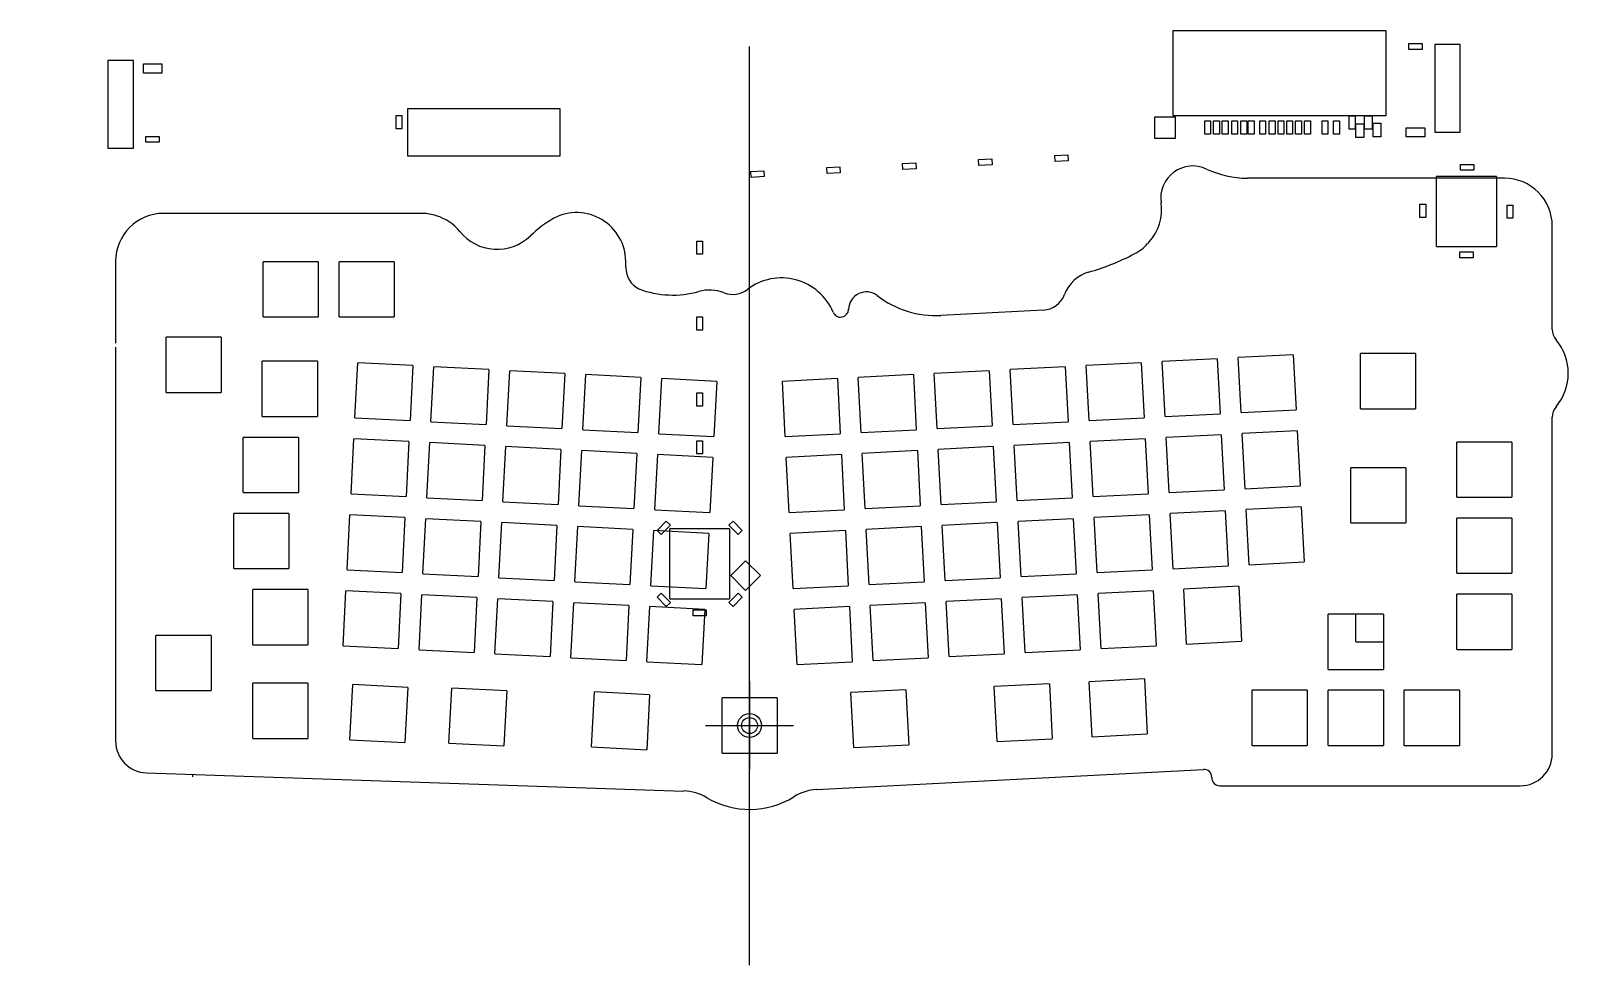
# Model space of a CAD drawing. Header units: millimetres. Extents: x -180 to 205, y -360 to 140.
# Drawn here: x -180 to 205, y -360 to -126.1 of the extents above; entities that cross this region are included whole.
import ezdxf

# ---------------------------------------------------------------- set-up
doc = ezdxf.new("R2010")
doc.units = ezdxf.units.MM
for name, color, linetype, lineweight, true_color in [('bordo2', 176, 'Continuous', 25, 0x000080), ('livello 3', 30, 'Continuous', 25, 0xff7f00), ('livello 4', 136, 'Continuous', 25, 0x008080), ('livello 5', 30, 'Continuous', 25, 0xff7f00)]:
    doc.layers.add(name, color=color, linetype=linetype, lineweight=lineweight, true_color=true_color)

msp = doc.modelspace()

# ---------------------------------------------------------------- linework, layer by layer
at = {"layer": 'bordo2'}
for p, q in [((0, -360), (0, -130)), ((-180, -185), (-180, -185)), ((-158.75, -205.32), (-158.75, -303.87)), ((201, -307.09), (201, -222.78)), ((16.79, -316.05), (113.65, -310.97)), ((-151.02, -311.86), (-16.44, -316.39)), ((-139.53, -312.25), (-139.53, -312.82)), ((115.75, -312.97), (115.75, -313.09)), ((117.75, -315.09), (193, -315.09))]:
    msp.add_line(p, q, dxfattribs=at)
at = {"layer": 'bordo2', "flags": 128}
for points in [[(189, -163), (124.67, -163)], [(-82.21, -171.81), (-146.75, -171.81)], [(201, -196), (201, -175)], [(-158.75, -183.81), (-158.75, -204.32)], [(-31, -185.35), (-31, -183.81)], [(73.57, -196.02), (47.91, -197.36)], [(201, -200.87), (201, -196)], [(0, -289), (0, -311)], [(0, -289), (0, -311)], [(-11, -300), (11, -300)], [(-11, -300), (11, -300)], [(-3, -300), (3, -300)], [(0, -297), (0, -303)], [(0, -300), (0, -308.75)]]:
    msp.add_lwpolyline(points, dxfattribs=at)
at = {"layer": 'bordo2'}
for radius in [3, 3, 2]:
    msp.add_circle((0, -300), radius, dxfattribs=at)
for centre, radius, start, end in [((111, -168), 8.06, 64.7547, 188.3637), ((124.67, -139), 24, 244.7547, 270), ((189, -175), 12, 0, 90), ((91.15, -170.92), 12, 318.0497, 8.3637), ((-146.75, -183.81), 12, 90, 180), ((-82.21, -183.81), 12, 74.0166, 90), ((-91.55, -216.43), 45.93, 73.4319, 74.0166), ((-81.88, -183.91), 12, 39.0048, 73.4319), ((-32.43, -201.13), 32.65, 120.4956, 133.4706), ((-43.33, -183.95), 12.33, 0.6348, 117.3773), ((-63.23, -168.8), 12, 219.0048, 313.9926), ((90.79, -171.32), 12, 297.5343, 317.8245), ((-10, -80), 148.01, 317.8245, 318.0497), ((67.81, -127.23), 61.71, 286.0725, 297.5343), ((-25, -185.35), 6, 179.9998, 243.3375), ((8, -202), 14.04, 22.8214, 127.4527), ((87.42, -195.29), 9.11, 106.0725, 159.607), ((-19.19, -167.95), 24.31, 249.5156, 285.4954), ((-10, -201), 10, 68.684, 105.6161), ((-4.18, -186.09), 6, 248.684, 307.4527), ((29.25, -195.93), 4.47, 52.3258, 178.6862), ((46.65, -173.39), 24, 232.3258, 273), ((73.25, -190.02), 6, 273, 339.607), ((22.78, -195.78), 2, 202.8214, 358.6862), ((205, -200.87), 4, 180, 220.1192), ((192, -211.82), 13, 319.8808, 40.1192), ((205, -222.78), 4, 139.8808, 180), ((-150.75, -303.87), 8, 180, 268.0745), ((193, -307.09), 8, 270, 0), ((113.75, -312.97), 2, 0, 93), ((117.75, -313.09), 2, 180, 270), ((-16.84, -328.38), 12, 59.3142, 88.0745), ((0, -300), 21, 239.3142, 301.8544), ((17.42, -328.03), 12, 93, 121.8544)]:
    msp.add_arc(centre, radius, start, end, dxfattribs=at)
at = {"layer": 'livello 3', "color": 6, "true_color": 0xff26e2, "flags": 128}
for points in [[(159.4, -126.1), (106, -126.1)], [(106, -126.1), (106, -147.3)], [(159.4, -147.3), (159.4, -126.1)], [(165.1, -130.76), (165.1, -129.3)], [(165.1, -129.3), (168.4, -129.3)], [(168.4, -130.76), (165.1, -130.76)], [(168.4, -129.3), (168.4, -130.76)], [(171.55, -129.55), (171.55, -151.51)], [(177.95, -129.55), (171.55, -129.55)], [(177.95, -151.51), (177.95, -129.55)], [(-154.3, -133.55), (-160.7, -133.55)], [(-160.7, -133.55), (-160.7, -155.51)], [(-154.3, -155.51), (-154.3, -133.55)], [(-151.8, -134.38), (-147.2, -134.38)], [(-151.8, -136.68), (-151.8, -134.38)], [(-147.2, -134.38), (-147.2, -136.68)], [(-147.2, -136.68), (-151.8, -136.68)], [(-88.53, -150.63), (-88.53, -147.33)], [(-88.53, -147.33), (-87.07, -147.33)], [(-87.07, -147.33), (-87.07, -150.63)], [(101.38, -147.76), (101.38, -153)], [(106.62, -147.76), (101.38, -147.76)], [(106, -147.3), (159.4, -147.3)], [(106.62, -153), (106.62, -147.76)], [(113.97, -151.96), (113.97, -148.66)], [(113.97, -148.66), (115.43, -148.66)], [(115.43, -148.66), (115.43, -151.96)], [(116.17, -151.96), (116.17, -148.66)], [(116.17, -148.66), (117.63, -148.66)], [(117.63, -148.66), (117.63, -151.96)], [(118.37, -151.96), (118.37, -148.66)], [(118.37, -148.66), (119.83, -148.66)], [(119.83, -148.66), (119.83, -151.96)], [(120.73, -151.96), (120.73, -148.66)], [(120.73, -148.66), (122.19, -148.66)], [(122.19, -148.66), (122.19, -151.96)], [(123.03, -151.96), (123.03, -148.66)], [(123.03, -148.66), (124.49, -148.66)], [(124.49, -148.66), (124.49, -151.96)], [(124.87, -151.96), (124.87, -148.66)], [(124.87, -148.66), (126.33, -148.66)], [(126.33, -148.66), (126.33, -151.96)], [(127.73, -151.96), (127.73, -148.66)], [(127.73, -148.66), (129.19, -148.66)], [(129.19, -148.66), (129.19, -151.96)], [(130.13, -151.96), (130.13, -148.66)], [(130.13, -148.66), (131.59, -148.66)], [(131.59, -148.66), (131.59, -151.96)], [(132.33, -151.96), (132.33, -148.66)], [(132.33, -148.66), (133.79, -148.66)], [(133.79, -148.66), (133.79, -151.96)], [(134.53, -151.96), (134.53, -148.66)], [(134.53, -148.66), (135.99, -148.66)], [(135.99, -148.66), (135.99, -151.96)], [(136.73, -151.96), (136.73, -148.66)], [(136.73, -148.66), (138.19, -148.66)], [(138.19, -148.66), (138.19, -151.96)], [(138.98, -151.96), (138.98, -148.66)], [(138.98, -148.66), (140.44, -148.66)], [(140.44, -148.66), (140.44, -151.96)], [(143.37, -151.96), (143.37, -148.66)], [(143.37, -148.66), (144.83, -148.66)], [(144.83, -148.66), (144.83, -151.96)], [(146.23, -151.96), (146.23, -148.66)], [(146.23, -148.66), (147.69, -148.66)], [(147.69, -148.66), (147.69, -151.96)], [(150.17, -150.73), (150.17, -147.43)], [(150.17, -147.43), (151.63, -147.43)], [(151.63, -147.43), (151.63, -150.73)], [(151.82, -152.78), (151.82, -149.38)], [(151.82, -149.38), (153.78, -149.38)], [(153.78, -149.38), (153.78, -152.78)], [(153.97, -147.36), (155.93, -147.36)], [(153.97, -150.76), (153.97, -147.36)], [(155.93, -147.36), (155.93, -150.76)], [(156.12, -152.63), (156.12, -149.23)], [(156.12, -149.23), (158.08, -149.23)], [(158.08, -149.23), (158.08, -152.63)], [(-151.15, -152.55), (-147.85, -152.55)], [(-151.15, -154.01), (-151.15, -152.55)], [(-147.85, -152.55), (-147.85, -154.01)], [(-87.07, -150.63), (-88.53, -150.63)], [(101.38, -153), (106.62, -153)], [(115.43, -151.96), (113.97, -151.96)], [(117.63, -151.96), (116.17, -151.96)], [(119.83, -151.96), (118.37, -151.96)], [(122.19, -151.96), (120.73, -151.96)], [(124.49, -151.96), (123.03, -151.96)], [(126.33, -151.96), (124.87, -151.96)], [(129.19, -151.96), (127.73, -151.96)], [(131.59, -151.96), (130.13, -151.96)], [(133.79, -151.96), (132.33, -151.96)], [(135.99, -151.96), (134.53, -151.96)], [(138.19, -151.96), (136.73, -151.96)], [(140.44, -151.96), (138.98, -151.96)], [(144.83, -151.96), (143.37, -151.96)], [(147.69, -151.96), (146.23, -151.96)], [(151.63, -150.73), (150.17, -150.73)], [(153.78, -152.78), (151.82, -152.78)], [(155.93, -150.76), (153.97, -150.76)], [(158.08, -152.63), (156.12, -152.63)], [(164.45, -152.68), (164.45, -150.38)], [(164.45, -150.38), (169.05, -150.38)], [(169.05, -152.68), (164.45, -152.68)], [(169.05, -150.38), (169.05, -152.68)], [(171.55, -151.51), (177.95, -151.51)], [(-160.7, -155.51), (-154.3, -155.51)], [(-147.85, -154.01), (-151.15, -154.01)], [(76.41, -157.34), (79.71, -157.17)], [(76.49, -158.8), (76.41, -157.34)], [(79.71, -157.17), (79.79, -158.62)], [(0.31, -161.34), (3.61, -161.17)], [(0.39, -162.8), (0.31, -161.34)], [(3.61, -161.17), (3.69, -162.62)], [(19.31, -160.34), (22.61, -160.17)], [(19.39, -161.8), (19.31, -160.34)], [(22.69, -161.62), (19.39, -161.8)], [(22.61, -160.17), (22.69, -161.62)], [(38.31, -159.34), (41.61, -159.17)], [(38.39, -160.8), (38.31, -159.34)], [(41.69, -160.62), (38.39, -160.8)], [(41.61, -159.17), (41.69, -160.62)], [(57.36, -158.34), (60.66, -158.17)], [(57.44, -159.8), (57.36, -158.34)], [(60.74, -159.62), (57.44, -159.8)], [(60.66, -158.17), (60.74, -159.62)], [(79.79, -158.62), (76.49, -158.8)], [(178.05, -161.01), (178.05, -159.55)], [(178.05, -159.55), (181.35, -159.55)], [(181.35, -161.01), (178.05, -161.01)], [(181.35, -159.55), (181.35, -161.01)], [(3.69, -162.62), (0.39, -162.8)], [(172, -180.1), (172, -162.6)], [(187, -162.6), (172, -162.6)], [(187, -162.6), (187, -180.1)], [(167.87, -172.83), (167.87, -169.53)], [(167.87, -169.53), (169.33, -169.53)], [(169.33, -172.83), (167.87, -172.83)], [(169.33, -169.53), (169.33, -172.83)], [(189.67, -173.03), (189.67, -169.73)], [(189.67, -169.73), (191.13, -169.73)], [(191.13, -173.03), (189.67, -173.03)], [(191.13, -169.73), (191.13, -173.03)], [(-13.23, -182.03), (-13.23, -178.73)], [(-13.23, -178.73), (-11.77, -178.73)], [(-11.77, -178.73), (-11.77, -182.03)], [(172, -180.1), (187, -180.1)], [(-11.77, -182.03), (-13.23, -182.03)], [(177.85, -182.91), (177.85, -181.45)], [(177.85, -181.45), (181.15, -181.45)], [(181.15, -182.91), (177.85, -182.91)], [(181.15, -181.45), (181.15, -182.91)], [(-13.23, -201.03), (-13.23, -197.73)], [(-13.23, -197.73), (-11.77, -197.73)], [(-11.77, -197.73), (-11.77, -201.03)], [(-11.77, -201.03), (-13.23, -201.03)], [(-13.23, -220.03), (-13.23, -216.73)], [(-13.23, -216.73), (-11.77, -216.73)], [(-11.77, -216.73), (-11.77, -220.03)], [(-11.77, -220.03), (-13.23, -220.03)], [(-13.23, -232.03), (-13.23, -228.73)], [(-13.23, -228.73), (-11.77, -228.73)], [(-11.77, -228.73), (-11.77, -232.03)], [(-11.77, -232.03), (-13.23, -232.03)], [(-23.18, -251.18), (-20.85, -248.85)], [(-19.82, -249.88), (-22.15, -252.21)], [(-20.85, -248.85), (-19.82, -249.88)], [(-5.18, -249.88), (-4.15, -248.85)], [(-2.85, -252.21), (-5.18, -249.88)], [(-4.15, -248.85), (-1.82, -251.18)], [(-22.15, -252.21), (-23.18, -251.18)], [(-20, -268.28), (-20, -250.78)], [(-5, -250.78), (-20, -250.78)], [(-5, -250.78), (-5, -268.28)], [(-1.82, -251.18), (-2.85, -252.21)], [(-1, -258.78), (-4.71, -262.48)], [(2.71, -262.48), (-1, -258.78)], [(-4.71, -262.48), (-1, -266.19)], [(-1, -266.19), (2.71, -262.48)], [(-23.18, -267.88), (-22.15, -266.85)], [(-20.85, -270.21), (-23.18, -267.88)], [(-22.15, -266.85), (-19.82, -269.18)], [(-19.82, -269.18), (-20.85, -270.21)], [(-20, -268.28), (-5, -268.28)], [(-5.18, -269.18), (-2.85, -266.85)], [(-4.15, -270.21), (-5.18, -269.18)], [(-1.82, -267.88), (-4.15, -270.21)], [(-2.85, -266.85), (-1.82, -267.88)], [(-14.15, -272.51), (-14.15, -271.05)], [(-14.15, -271.05), (-10.85, -271.05)], [(-10.85, -272.51), (-14.15, -272.51)], [(-10.85, -271.05), (-10.85, -272.51)]]:
    msp.add_lwpolyline(points, dxfattribs=at)
at = {"layer": 'livello 3', "color": 9, "true_color": 0xb4dbd2, "flags": 128}
for points in [[(-85.54, -145.53), (-47.54, -145.53)], [(-85.54, -157.53), (-85.54, -145.53)], [(-47.54, -145.53), (-47.54, -157.53)], [(-47.54, -157.53), (-85.54, -157.53)]]:
    msp.add_lwpolyline(points, dxfattribs=at)
at = {"layer": 'livello 4', "color": 53, "true_color": 0xd8c852, "flags": 128}
for points in [[(136.13, -207.19), (122.35, -207.91)], [(136.13, -207.19), (136.85, -220.97)], [(152.95, -220.72), (152.95, -206.92)], [(166.75, -206.92), (152.95, -206.92)], [(166.75, -206.92), (166.75, -220.72)], [(60.03, -211.18), (46.25, -211.9)], [(60.03, -211.18), (60.76, -224.96)], [(79.06, -210.18), (65.28, -210.9)], [(66, -224.68), (65.28, -210.9)], [(79.06, -210.18), (79.78, -223.96)], [(98.08, -209.18), (84.3, -209.91)], [(85.02, -223.69), (84.3, -209.91)], [(98.08, -209.18), (98.81, -222.96)], [(117.11, -208.19), (103.33, -208.91)], [(104.05, -222.69), (103.33, -208.91)], [(117.11, -208.19), (117.83, -221.97)], [(123.07, -221.69), (122.35, -207.91)], [(21.99, -213.17), (8.21, -213.89)], [(8.93, -227.67), (8.21, -213.89)], [(21.99, -213.17), (22.71, -226.95)], [(41.01, -212.17), (27.23, -212.9)], [(27.95, -226.68), (27.23, -212.9)], [(41.01, -212.17), (41.73, -225.96)], [(46.98, -225.68), (46.25, -211.9)], [(85.02, -223.69), (98.81, -222.96)], [(104.05, -222.69), (117.83, -221.97)], [(123.07, -221.69), (136.85, -220.97)], [(152.95, -220.72), (166.75, -220.72)], [(8.93, -227.67), (22.71, -226.95)], [(27.95, -226.68), (41.73, -225.96)], [(46.98, -225.68), (60.76, -224.96)], [(66, -224.68), (79.78, -223.96)], [(137.13, -226.21), (123.35, -226.94)], [(124.07, -240.72), (123.35, -226.94)], [(137.13, -226.21), (137.85, -239.99)], [(61.03, -230.2), (47.25, -230.92)], [(47.97, -244.7), (47.25, -230.92)], [(61.03, -230.2), (61.75, -243.98)], [(80.06, -229.2), (66.27, -229.93)], [(67, -243.71), (66.27, -229.93)], [(80.06, -229.2), (80.78, -242.98)], [(99.08, -228.21), (85.3, -228.93)], [(86.02, -242.71), (85.3, -228.93)], [(99.08, -228.21), (99.8, -241.99)], [(118.1, -227.21), (104.32, -227.93)], [(105.05, -241.71), (104.32, -227.93)], [(118.1, -227.21), (118.83, -240.99)], [(177.1, -242.85), (177.1, -229.05)], [(190.9, -229.05), (177.1, -229.05)], [(190.9, -229.05), (190.9, -242.85)], [(22.98, -232.19), (9.2, -232.92)], [(9.93, -246.7), (9.2, -232.92)], [(22.98, -232.19), (23.71, -245.98)], [(42.01, -231.2), (28.23, -231.92)], [(28.95, -245.7), (28.23, -231.92)], [(42.01, -231.2), (42.73, -244.98)], [(150.57, -249.29), (150.57, -235.49)], [(164.37, -235.49), (150.57, -235.49)], [(164.37, -235.49), (164.37, -249.29)], [(86.02, -242.71), (99.8, -241.99)], [(105.05, -241.71), (118.83, -240.99)], [(124.07, -240.72), (137.85, -239.99)], [(9.93, -246.7), (23.71, -245.98)], [(28.95, -245.7), (42.73, -244.98)], [(47.97, -244.7), (61.75, -243.98)], [(67, -243.71), (80.78, -242.98)], [(119.1, -246.23), (105.32, -246.96)], [(119.1, -246.23), (119.82, -260.01)], [(138.13, -245.24), (124.34, -245.96)], [(125.07, -259.74), (124.34, -245.96)], [(138.13, -245.24), (138.85, -259.02)], [(177.1, -242.85), (190.9, -242.85)], [(43, -250.22), (29.22, -250.94)], [(43, -250.22), (43.73, -264)], [(62.03, -249.22), (48.25, -249.95)], [(48.97, -263.73), (48.25, -249.95)], [(62.03, -249.22), (62.75, -263.01)], [(81.05, -248.23), (67.27, -248.95)], [(67.99, -262.73), (67.27, -248.95)], [(81.05, -248.23), (81.78, -262.01)], [(100.08, -247.23), (86.3, -247.95)], [(87.02, -261.73), (86.3, -247.95)], [(100.08, -247.23), (100.8, -261.01)], [(106.04, -260.74), (105.32, -246.96)], [(150.57, -249.29), (164.37, -249.29)], [(177.1, -261.9), (177.1, -248.1)], [(190.9, -248.1), (177.1, -248.1)], [(190.9, -248.1), (190.9, -261.9)], [(23.98, -251.22), (10.2, -251.94)], [(10.92, -265.72), (10.2, -251.94)], [(23.98, -251.22), (24.7, -265)], [(29.95, -264.73), (29.22, -250.94)], [(87.02, -261.73), (100.8, -261.01)], [(106.04, -260.74), (119.82, -260.01)], [(125.07, -259.74), (138.85, -259.02)], [(10.92, -265.72), (24.7, -265)], [(29.95, -264.73), (43.73, -264)], [(48.97, -263.73), (62.75, -263.01)], [(67.99, -262.73), (81.78, -262.01)], [(122.48, -265.13), (108.7, -265.86)], [(122.48, -265.13), (123.2, -278.91)], [(177.1, -261.9), (190.9, -261.9)], [(44, -269.25), (30.22, -269.97)], [(44, -269.25), (44.72, -283.03)], [(63.03, -268.25), (49.25, -268.97)], [(49.97, -282.75), (49.25, -268.97)], [(63.03, -268.25), (63.75, -282.03)], [(82.05, -267.25), (68.27, -267.97)], [(68.99, -281.75), (68.27, -267.97)], [(82.05, -267.25), (82.77, -281.03)], [(101.07, -266.25), (87.29, -266.98)], [(88.01, -280.76), (87.29, -266.98)], [(101.07, -266.25), (101.8, -280.04)], [(109.42, -279.64), (108.7, -265.86)], [(177.1, -280.95), (177.1, -267.15)], [(190.9, -267.15), (177.1, -267.15)], [(190.9, -267.15), (190.9, -280.95)], [(24.98, -270.24), (11.2, -270.96)], [(11.92, -284.75), (11.2, -270.96)], [(24.98, -270.24), (25.7, -284.02)], [(30.94, -283.75), (30.22, -269.97)], [(144.9, -285.94), (144.9, -272.14)], [(158.7, -272.14), (144.9, -272.14)], [(158.7, -272.14), (158.7, -285.94)], [(68.99, -281.75), (82.77, -281.03)], [(88.01, -280.76), (101.8, -280.04)], [(109.42, -279.64), (123.2, -278.91)], [(177.1, -280.95), (190.9, -280.95)], [(11.92, -284.75), (25.7, -284.02)], [(30.94, -283.75), (44.72, -283.03)], [(49.97, -282.75), (63.75, -282.03)], [(98.85, -288.31), (85.06, -289.03)], [(98.85, -288.31), (99.57, -302.09)], [(144.9, -285.94), (158.7, -285.94)], [(39.13, -291.03), (25.35, -291.75)], [(26.07, -305.53), (25.35, -291.75)], [(39.13, -291.03), (39.85, -304.81)], [(75.06, -289.53), (61.28, -290.25)], [(62.01, -304.03), (61.28, -290.25)], [(75.06, -289.53), (75.79, -303.31)], [(85.79, -302.81), (85.06, -289.03)], [(125.85, -304.99), (125.85, -291.19)], [(139.65, -291.19), (125.85, -291.19)], [(139.65, -291.19), (139.65, -304.99)], [(144.9, -304.99), (144.9, -291.19)], [(158.7, -291.19), (144.9, -291.19)], [(158.7, -291.19), (158.7, -304.99)], [(163.95, -304.99), (163.95, -291.19)], [(177.75, -291.19), (163.95, -291.19)], [(177.75, -291.19), (177.75, -304.99)], [(-6.9, -306.9), (-6.9, -293.1)], [(6.9, -293.1), (-6.9, -293.1)], [(6.9, -293.1), (6.9, -306.9)], [(62.01, -304.03), (75.79, -303.31)], [(85.79, -302.81), (99.57, -302.09)], [(-6.9, -306.9), (6.9, -306.9)], [(26.07, -305.53), (39.85, -304.81)], [(125.85, -304.99), (139.65, -304.99)], [(144.9, -304.99), (158.7, -304.99)], [(163.95, -304.99), (177.75, -304.99)]]:
    msp.add_lwpolyline(points, dxfattribs=at)
at = {"layer": 'livello 4', "flags": 128}
for points in [[(151.8, -279.04), (151.8, -272.14)], [(151.8, -279.04), (158.7, -279.04)], [(0, -300), (0, -293.1)], [(0, -299.2), (0, -298.64)], [(0, -300), (6.9, -300)]]:
    msp.add_lwpolyline(points, dxfattribs=at)
at = {"layer": 'livello 5', "flags": 128}
for points in [[(-121.82, -197.71), (-121.82, -183.91)], [(-108.02, -183.91), (-121.82, -183.91)], [(-108.02, -183.91), (-108.02, -197.71)], [(-102.77, -197.71), (-102.77, -183.91)], [(-88.97, -183.91), (-102.77, -183.91)], [(-88.97, -183.91), (-88.97, -197.71)], [(-121.82, -197.71), (-108.02, -197.71)], [(-102.77, -197.71), (-88.97, -197.71)], [(-146.08, -216.62), (-146.08, -202.82)], [(-132.28, -202.82), (-146.08, -202.82)], [(-132.28, -202.82), (-132.28, -216.62)], [(-122.03, -222.62), (-122.03, -208.82)], [(-108.23, -208.82), (-122.03, -208.82)], [(-108.23, -208.82), (-108.23, -222.62)], [(-98.81, -222.96), (-98.08, -209.18)], [(-84.3, -209.91), (-98.08, -209.18)], [(-84.3, -209.91), (-85.02, -223.69)], [(-79.78, -223.96), (-79.06, -210.18)], [(-65.28, -210.9), (-79.06, -210.18)], [(-65.28, -210.9), (-66, -224.68)], [(-60.76, -224.96), (-60.04, -211.18)], [(-46.25, -211.9), (-60.04, -211.18)], [(-46.25, -211.9), (-46.98, -225.68)], [(-41.73, -225.96), (-41.01, -212.17)], [(-27.23, -212.9), (-41.01, -212.17)], [(-27.23, -212.9), (-27.95, -226.68)], [(-22.71, -226.95), (-21.99, -213.17)], [(-8.21, -213.89), (-21.99, -213.17)], [(-8.21, -213.89), (-8.93, -227.67)], [(-146.08, -216.62), (-132.28, -216.62)], [(-122.03, -222.62), (-108.23, -222.62)], [(-98.81, -222.96), (-85.02, -223.69)], [(-79.78, -223.96), (-66, -224.68)], [(-60.76, -224.96), (-46.98, -225.68)], [(-41.73, -225.96), (-27.95, -226.68)], [(-22.71, -226.95), (-8.93, -227.67)], [(-126.79, -241.67), (-126.79, -227.87)], [(-112.99, -227.87), (-126.79, -227.87)], [(-112.99, -227.87), (-112.99, -241.67)], [(-99.8, -241.99), (-99.08, -228.21)], [(-85.3, -228.93), (-99.08, -228.21)], [(-85.3, -228.93), (-86.02, -242.71)], [(-80.78, -242.98), (-80.06, -229.2)], [(-66.28, -229.93), (-80.06, -229.2)], [(-66.28, -229.93), (-67, -243.71)], [(-61.76, -243.98), (-61.03, -230.2)], [(-47.25, -230.92), (-61.03, -230.2)], [(-47.25, -230.92), (-47.97, -244.7)], [(-42.73, -244.98), (-42.01, -231.2)], [(-28.23, -231.92), (-42.01, -231.2)], [(-28.23, -231.92), (-28.95, -245.7)], [(-23.71, -245.98), (-22.99, -232.19)], [(-9.2, -232.92), (-22.99, -232.19)], [(-9.2, -232.92), (-9.93, -246.7)], [(-126.79, -241.67), (-112.99, -241.67)], [(-99.8, -241.99), (-86.02, -242.71)], [(-80.78, -242.98), (-67, -243.71)], [(-61.76, -243.98), (-47.97, -244.7)], [(-42.73, -244.98), (-28.95, -245.7)], [(-23.71, -245.98), (-9.93, -246.7)], [(-129.18, -260.72), (-129.18, -246.92)], [(-115.38, -246.92), (-129.18, -246.92)], [(-115.38, -246.92), (-115.38, -260.72)], [(-100.8, -261.01), (-100.08, -247.23)], [(-86.3, -247.95), (-100.08, -247.23)], [(-86.3, -247.95), (-87.02, -261.73)], [(-81.78, -262.01), (-81.05, -248.23)], [(-67.27, -248.95), (-81.05, -248.23)], [(-67.27, -248.95), (-67.99, -262.73)], [(-62.75, -263.01), (-62.03, -249.22)], [(-48.25, -249.95), (-62.03, -249.22)], [(-48.25, -249.95), (-48.97, -263.73)], [(-43.73, -264), (-43.01, -250.22)], [(-29.22, -250.94), (-43.01, -250.22)], [(-29.22, -250.94), (-29.95, -264.73)], [(-24.7, -265), (-23.98, -251.22)], [(-10.2, -251.94), (-23.98, -251.22)], [(-10.2, -251.94), (-10.92, -265.72)], [(-129.18, -260.72), (-115.38, -260.72)], [(-100.8, -261.01), (-87.02, -261.73)], [(-81.78, -262.01), (-67.99, -262.73)], [(-62.75, -263.01), (-48.97, -263.73)], [(-43.73, -264), (-29.95, -264.73)], [(-24.7, -265), (-10.92, -265.72)], [(-124.41, -279.77), (-124.41, -265.97)], [(-110.61, -265.97), (-124.41, -265.97)], [(-110.61, -265.97), (-110.61, -279.77)], [(-101.8, -280.04), (-101.07, -266.25)], [(-87.29, -266.98), (-101.07, -266.25)], [(-87.29, -266.98), (-88.02, -280.76)], [(-82.77, -281.03), (-82.05, -267.25)], [(-68.27, -267.97), (-82.05, -267.25)], [(-68.27, -267.97), (-68.99, -281.75)], [(-63.75, -282.03), (-63.03, -268.25)], [(-49.25, -268.97), (-63.03, -268.25)], [(-49.25, -268.97), (-49.97, -282.75)], [(-44.73, -283.03), (-44, -269.25)], [(-30.22, -269.97), (-44, -269.25)], [(-30.22, -269.97), (-30.94, -283.75)], [(-25.7, -284.02), (-24.98, -270.24)], [(-11.2, -270.96), (-24.98, -270.24)], [(-11.2, -270.96), (-11.92, -284.75)], [(-148.65, -291.25), (-148.65, -277.45)], [(-134.85, -277.45), (-148.65, -277.45)], [(-134.85, -277.45), (-134.85, -291.25)], [(-124.41, -279.77), (-110.61, -279.77)], [(-101.8, -280.04), (-88.02, -280.76)], [(-82.77, -281.03), (-68.99, -281.75)], [(-63.75, -282.03), (-49.97, -282.75)], [(-44.73, -283.03), (-30.94, -283.75)], [(-25.7, -284.02), (-11.92, -284.75)], [(-148.65, -291.25), (-134.85, -291.25)], [(-124.41, -303.22), (-124.41, -289.42)], [(-110.61, -289.42), (-124.41, -289.42)], [(-110.61, -289.42), (-110.61, -303.22)], [(-100.09, -303.54), (-99.37, -289.76)], [(-85.59, -290.48), (-99.37, -289.76)], [(-85.59, -290.48), (-86.31, -304.26)], [(-75.3, -304.39), (-74.57, -290.61)], [(-60.79, -291.33), (-74.57, -290.61)], [(-60.79, -291.33), (-61.51, -305.11)], [(-39.55, -305.37), (-38.83, -291.59)], [(-25.05, -292.31), (-38.83, -291.59)], [(-25.05, -292.31), (-25.77, -306.09)], [(-124.41, -303.22), (-110.61, -303.22)], [(-100.09, -303.54), (-86.31, -304.26)], [(-75.3, -304.39), (-61.51, -305.11)], [(-39.55, -305.37), (-25.77, -306.09)]]:
    msp.add_lwpolyline(points, dxfattribs=at)

doc.saveas('drawing.dxf')
